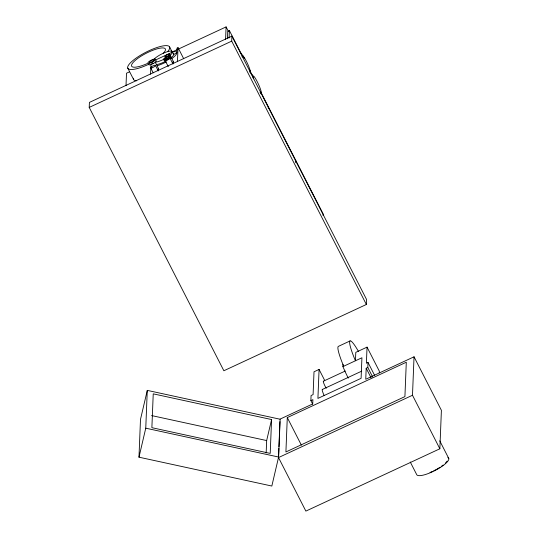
<?xml version="1.0" encoding="UTF-8"?>
<svg xmlns="http://www.w3.org/2000/svg" width="538" height="538" viewBox="0 0 538 538"><rect width="100%" height="100%" fill="white"/><g stroke="black" fill="none" stroke-linecap="round" stroke-linejoin="round"><path stroke-width="0.81" d="M89.214 107.412L89.416 102.408L231.905 36.133L366.56 299.478L366.358 304.481L223.869 370.756L89.214 107.412L231.703 41.137L231.905 36.133M126.006 85.683L126.511 73.215L129.55 71.803M150.559 74.177L150.929 65.017M138.979 457.186L140.492 419.391L147.278 390.38L280.13 419.236L278.61 457.038L271.831 486.043L138.979 457.186L145.764 428.181L147.278 390.38M177.459 61.702L178.024 47.633L177.022 48.097L176.827 52.973A14.425 3.712 -27.1 0 1 171.602 58.703M225.59 39.368L226.088 26.9L172.12 52.004M227.453 38.763L227.756 31.285L229.376 30.531L241.575 54.392M229.074 38.01L229.376 30.531M268.287 108.259L268.354 106.652M266.162 452.949L266.66 440.561L271.576 419.546L153.236 393.843L151.877 427.683L270.217 453.393L271.576 419.546M358.442 351.428A26.147 3.625 65.1 0 0 349.761 341.327A26.147 3.625 65.1 0 0 355.107 359.996L355.45 360.769L355.786 352.363L367.044 347.131L366.398 363.197L368.012 362.444L367.81 367.488L366.19 368.241L365.753 379.263L414.038 356.802L441.402 410.326L439.862 448.779L305.873 511.1L278.509 457.576L278.879 448.383M278.946 446.708L279.41 435.007M279.478 433.332L279.948 421.631M295.624 162.584L295.718 160.176M287.292 417.582L285.907 451.96L404.919 396.6L406.298 362.229L287.292 417.582L301.388 445.155M312.733 404.233L310.87 400.588L311.072 395.544L313.096 394.603L314.01 371.792L319.081 369.438L324.67 380.366M323.109 215.637L323.177 213.976L260.641 91.682M319.081 369.438L317.918 398.409L361.099 378.322L361.926 357.757L342.901 366.607L345.302 372.02A26.147 3.625 65.1 0 0 348.268 378.106M342.901 366.607L342.995 364.313M379.27 372.78L379.337 371.173L367.044 347.131M439.862 448.779L412.491 395.255L414.038 356.802M155.845 59.852L172.57 52.072L173.761 54.399L176.827 52.973L176.451 52.099A14.425 3.712 -27.1 0 0 173.189 51.762M350.09 340.924L338.355 346.385A26.147 3.625 65.1 0 0 343.365 365.457L343.708 366.23M323.365 381.22L345.255 371.032M322.289 389.478L361.684 371.153M310.87 400.588L312.894 399.647L312.719 403.93L280.049 419.122M278.509 457.576L412.491 395.255M151.588 415.571L266.66 440.561M145.764 428.181L278.61 457.038M439.741 440.804L448.786 458.49M249.962 70.801L252.255 75.273M226.088 26.9L228.381 31.392M231.703 41.137L366.358 304.481M368.012 362.444L374.724 375.558M367.81 367.488L372.652 376.963M366.19 368.241L371.038 377.716M410.252 461.994L416.654 474.516A17.962 4.627 -27.1 0 0 436.291 469.849A17.962 4.627 -27.1 0 0 447.851 457.616M178.024 47.633L183.7 58.743M169.625 47.021L172.147 51.944M169.571 54.13L173.539 61.883M169.746 57.694L172.994 64.042M165.038 60.283L168.286 66.631M155.22 62.152L158.616 68.783M155.415 65.32L158.273 70.908M150.707 67.916L153.209 72.798M127.775 68.124L133.525 79.368M136.699 80.761A23.443 6.032 -27.1 0 1 133.444 78.232M173.458 53.719A11.009 2.831 -27.1 0 1 170.775 58.017M165.684 61.251A11.009 2.831 -27.1 0 1 156.8 64.52M166.376 61.89A14.425 3.712 -27.1 0 1 157.231 65.676M158.38 68.709A2.703 0.699 -27.1 0 1 157.446 70.202M172.927 61.823A2.703 0.699 -27.1 0 1 172.368 63.302M153.088 63.181A2.703 0.699 -27.1 0 1 152.462 63.504M151.83 63.766A2.703 0.699 -27.1 0 1 151.252 63.961M151.891 62.24A2.703 0.699 -27.1 0 1 152.523 61.924M153.148 61.655A2.703 0.699 -27.1 0 1 153.733 61.46M169.82 57.862A2.703 0.699 -27.1 0 1 169.732 58.104M169.483 58.407A2.703 0.699 -27.1 0 1 167.358 59.779M166.733 60.048A2.703 0.699 -27.1 0 1 166.155 60.236M165.307 59.57A2.703 0.699 -27.1 0 1 169.134 57.633M240.19 52.69A12.65 1.755 65.1 0 1 244.494 58.514M249.995 70.848A12.65 1.755 65.1 0 1 250.466 72.374M250.937 73.767A12.051 1.668 65.1 0 1 252.591 75.407M260.735 92.697A12.051 1.668 65.1 0 1 261.017 93.881M242.255 57.001A9.469 1.311 65.1 0 1 246.875 62.26A9.469 1.311 65.1 0 1 249.874 72.536M253.472 78.851A9.469 1.311 65.1 0 1 254.743 77.391A9.469 1.311 65.1 0 1 260.318 88.75A9.469 1.311 65.1 0 1 260.015 92.193M447.098 461.1A16.678 4.291 -27.1 0 1 445.518 462.983M443.063 465.108A16.678 4.291 -27.1 0 1 441.241 466.439M439.909 467.327A16.678 4.291 -27.1 0 1 436.89 469.143M436.264 469.486A16.678 4.291 -27.1 0 1 433.682 470.824M432.377 471.449A16.678 4.291 -27.1 0 1 430.037 472.472M324.158 395.571A6.308 0.874 65.1 0 1 322.585 389.573M326.304 388.201A4.055 0.565 65.1 0 1 323.95 383.708A4.055 0.565 65.1 0 1 323.553 381.281M148.925 64.183A23.443 6.032 -27.1 0 1 127.829 66.49A23.443 6.032 -27.1 0 1 154.379 48.44A23.443 6.032 -27.1 0 1 167.964 51.238M147.439 63.484A18.931 4.876 -27.1 0 1 131.891 64.204A18.931 4.876 -27.1 0 1 154.628 49.63A18.931 4.876 -27.1 0 1 163.249 53.349M154.198 59.039A11.009 2.831 -27.1 0 1 168.811 51.318A11.009 2.831 -27.1 0 1 169.584 55.69M163.848 59.254A11.009 2.831 -27.1 0 1 155.61 62.193M155.838 60.545A4.27 1.096 -27.1 0 1 152.94 63.719A4.27 1.096 -27.1 0 1 148.797 64.109M170.324 57.089A3.746 0.962 -27.1 0 1 167.352 60.081A3.746 0.962 -27.1 0 1 164.507 59.799M165.973 56.672A2.703 0.699 -27.1 0 0 169.645 54.298A2.703 0.699 -27.1 0 0 166.034 55.306A2.703 0.699 -27.1 0 0 165.973 56.672M151.824 67.869A2.703 0.699 -27.1 0 0 155.489 65.488A2.703 0.699 -27.1 0 0 151.877 66.497A2.703 0.699 -27.1 0 0 151.824 67.869M149.739 63.134A4.27 1.096 -27.1 0 0 155.536 59.375A4.27 1.096 -27.1 0 0 149.826 60.969A4.27 1.096 -27.1 0 0 149.739 63.134M150.458 62.408A2.703 0.699 -27.1 0 0 154.13 60.034A2.703 0.699 -27.1 0 0 150.512 61.043A2.703 0.699 -27.1 0 0 150.458 62.408M165.079 59.557A3.746 0.962 -27.1 0 0 170.156 56.261A3.746 0.962 -27.1 0 0 165.153 57.66A3.746 0.962 -27.1 0 0 165.079 59.557M165.556 59.072A2.703 0.699 -27.1 0 0 169.228 56.698A2.703 0.699 -27.1 0 0 165.61 57.707A2.703 0.699 -27.1 0 0 165.556 59.072"/></g></svg>
